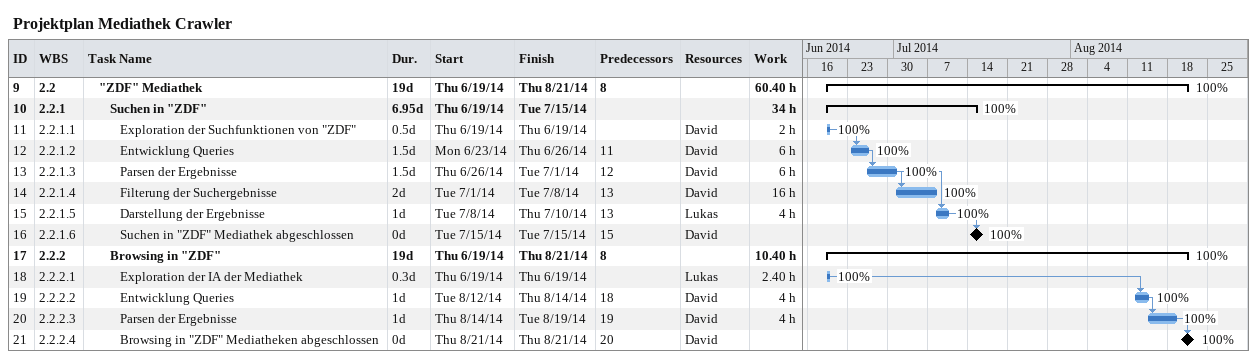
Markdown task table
Projektplan Mediathek Crawler

| ID | WBS | Task | Duration | Start | Finish | Predecessors | Resources | % complete | Work (h) |
|---|---|---|---|---|---|---|---|---|---|
| 9 | 2.2 | **"ZDF" Mediathek** | 19d | 2014-06-19 | 2014-08-21 | 8 |  | 100 | 60.40 |
| 10 | 2.2.1 | **Suchen in "ZDF"** | 6.95d | 2014-06-19 | 2014-07-15 |  |  | 100 | 34 |
| 11 | 2.2.1.1 | Exploration der Suchfunktionen von "ZDF" | 0.5d | 2014-06-19 | 2014-06-19 |  | David | 100 | 2 |
| 12 | 2.2.1.2 | Entwicklung Queries | 1.5d | 2014-06-23 | 2014-06-26 | 11 | David | 100 | 6 |
| 13 | 2.2.1.3 | Parsen der Ergebnisse | 1.5d | 2014-06-26 | 2014-07-01 | 12 | David | 100 | 6 |
| 14 | 2.2.1.4 | Filterung der Suchergebnisse | 2d | 2014-07-01 | 2014-07-08 | 13 | David | 100 | 16 |
| 15 | 2.2.1.5 | Darstellung der Ergebnisse | 1d | 2014-07-08 | 2014-07-10 | 13 | Lukas | 100 | 4 |
| 16 | 2.2.1.6 | Suchen in "ZDF" Mediathek abgeschlossen | 0d | 2014-07-15 | 2014-07-15 | 15 | David | 100 |  |
| 17 | 2.2.2 | **Browsing in "ZDF"** | 19d | 2014-06-19 | 2014-08-21 | 8 |  | 100 | 10.40 |
| 18 | 2.2.2.1 | Exploration der IA der Mediathek | 0.3d | 2014-06-19 | 2014-06-19 |  | Lukas | 100 | 2.40 |
| 19 | 2.2.2.2 | Entwicklung Queries | 1d | 2014-08-12 | 2014-08-14 | 18 | David | 100 | 4 |
| 20 | 2.2.2.3 | Parsen der Ergebnisse | 1d | 2014-08-14 | 2014-08-19 | 19 | David | 100 | 4 |
| 21 | 2.2.2.4 | Browsing in "ZDF" Mediatheken abgeschlossen | 0d | 2014-08-21 | 2014-08-21 | 20 | David | 100 |  |
